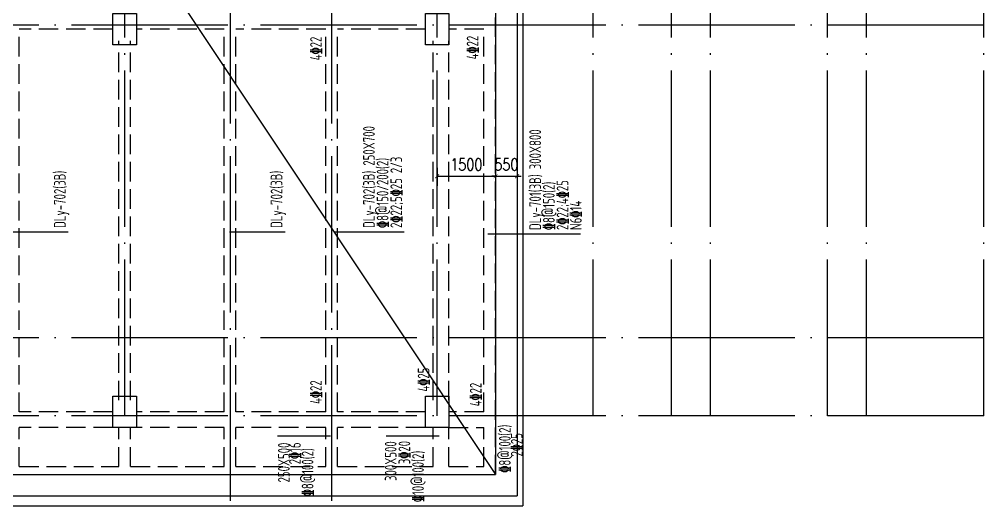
# Model space of a CAD drawing. Header units: millimetres. Extents: x 2998490 to 15040601, y 444546 to 7822218.
# Drawn here: x 14909272 to 14933972, y 7446471 to 7458921 of the extents above; entities that cross this region are included whole.
import ezdxf

# ---------------------------------------------------------------- set-up
doc = ezdxf.new("R2010")
doc.units = ezdxf.units.MM
doc.header["$LTSCALE"] = 2000
doc.linetypes.add('DASH', pattern=[0.35, 0.25, -0.1])
doc.linetypes.add('DOTE', pattern=[2.42, 2, -0.2, 0.02, -0.2])
for name, color, linetype in [('3-AXIS', 3, 'Continuous'), ('3-ban', 84, 'Continuous'), ('3-column-DOWN', 232, 'Continuous'), ('3-dote', 43, 'DOTE'), ('3-liang-rein-Y', 130, 'Continuous'), ('3-liang-R截面-Y', 70, 'Continuous'), ('3-liang-s-1', 44, 'Continuous'), ('3-liang-xu', 120, 'DASH')]:
    doc.layers.add(name, color=color, linetype=linetype)
doc.styles.add('DIM_FONT', font='SIMPLEX', dxfattribs={"width": 0.8, "bigfont": 'HZTXT'})
doc.styles.add('TSSD_Rein', font='Tssdeng.shx', dxfattribs={"width": 0.7, "bigfont": 'hztxt.shx'})
doc.dimstyles.new('DIMN100', dxfattribs={"dimtxt": 300, "dimasz": 100, "dimexe": 250, "dimexo": 300, "dimgap": 150, "dimtad": 1, "dimdec": 0, "dimzin": 0, "dimdsep": 46, "dimtxsty": 'DIM_FONT', "dimblk": 'ARCHTICK', "dimcen": 0.09, "dimclrt": 7, "dimazin": 2, "dimtfac": 1, "dimtdec": 0, "dimtix": 1, "dimtmove": 2, "dimatfit": 3, "dimldrblk": 'ARCHTICK', "dimfxl": 0, "dimtolj": 1, "dimtzin": 0, "dimarcsym": 0})

# ---------------------------------------------------------------- blocks, each defined once
blk = doc.blocks.new('_ArchTick')
at = {"color": 0, "linetype": 'ByBlock', "const_width": 0.15}
blk.add_lwpolyline([(-0.5, -0.5), (0.5, 0.5)], dxfattribs=at)
blk = doc.blocks.new('*D1602')
at = {"layer": '3-ban', "color": 0, "lineweight": -2}
for p, q in [((14919972, 7455121), (14919972, 7454654)), ((14921472, 7455121), (14921472, 7454654)), ((14919972, 7454904), (14921472, 7454904))]:
    blk.add_line(p, q, dxfattribs=at)
at = {"layer": 'Defpoints', "color": 0}
for p in [(14919972, 7455421), (14921472, 7455421), (14921472, 7454904)]:
    blk.add_point(p, dxfattribs=at)
at = {"layer": '3-ban', "color": 0, "lineweight": -2, "xscale": 100, "yscale": 100, "zscale": 100, "rotation": 180}
blk.add_blockref('_ArchTick', (14919972, 7454904), dxfattribs=at)
at = {"layer": '3-ban', "color": 0, "lineweight": -2, "xscale": 100, "yscale": 100, "zscale": 100}
blk.add_blockref('_ArchTick', (14921472, 7454904), dxfattribs=at)
at = {"layer": '3-ban', "color": 7, "insert": (14920722, 7455204), "char_height": 300, "attachment_point": 5, "style": 'DIM_FONT'}
blk.add_mtext('\\A1;1500', dxfattribs=at)
blk = doc.blocks.new('*D1603')
at = {"layer": '3-ban', "color": 0, "lineweight": -2}
for p, q in [((14922022, 7455381), (14922022, 7454654)), ((14921472, 7455121), (14921472, 7454654)), ((14921472, 7454904), (14921372, 7454904)), ((14921472, 7454904), (14922022, 7454904)), ((14922022, 7454904), (14922122, 7454904))]:
    blk.add_line(p, q, dxfattribs=at)
at = {"layer": 'Defpoints', "color": 0}
for p in [(14922022, 7455681), (14921472, 7455421), (14922022, 7454904)]:
    blk.add_point(p, dxfattribs=at)
at = {"layer": '3-ban', "color": 0, "lineweight": -2, "xscale": 100, "yscale": 100, "zscale": 100}
blk.add_blockref('_ArchTick', (14921472, 7454904), dxfattribs=at)
at = {"layer": '3-ban', "color": 0, "lineweight": -2, "xscale": 100, "yscale": 100, "zscale": 100, "rotation": 180}
blk.add_blockref('_ArchTick', (14922022, 7454904), dxfattribs=at)
at = {"layer": '3-ban', "color": 7, "insert": (14921747, 7455204), "char_height": 300, "attachment_point": 5, "style": 'DIM_FONT'}
blk.add_mtext('\\A1;550', dxfattribs=at)

msp = doc.modelspace()

# ---------------------------------------------------------------- linework, layer by layer
at = {"layer": '3-AXIS', "color": 15, "linetype": 'DOTE'}
for p, q in [((14911972.1, 7448770.8), (14911972.1, 7477425.6)), ((14919972.1, 7448770.8), (14919972.1, 7477425.6)), ((14923972.1, 7448770.8), (14923972.1, 7477425.6)), ((14925972.1, 7448770.8), (14925972.1, 7477425.6)), ((14926971.7, 7448770.8), (14926971.7, 7477425.7)), ((14929972.1, 7448770.8), (14929972.1, 7477425.6)), ((14930972.6, 7448770.8), (14930972.6, 7477425.7)), ((14933972.1, 7448770.8), (14933972.1, 7477425.6)), ((14933972.1, 7458770.8), (14854748.9, 7458770.8)), ((14933972.1, 7450770.8), (14854748.9, 7450770.8)), ((14933972.1, 7448770.8), (14854748.9, 7448770.8))]:
    msp.add_line(p, q, dxfattribs=at)
at = {"layer": '3-column-DOWN'}
for points in [[(14912272.2, 7458270.8), (14911672.2, 7458270.8), (14911672.2, 7459070.8), (14912272.2, 7459070.8)], [(14920272.2, 7458270.8), (14919672.2, 7458270.8), (14919672.2, 7459070.8), (14920272.2, 7459070.8)], [(14912272.2, 7448470.8), (14911672.2, 7448470.8), (14911672.2, 7449270.8), (14912272.2, 7449270.8)], [(14920272.2, 7448470.8), (14919672.2, 7448470.8), (14919672.2, 7449270.8), (14920272.2, 7449270.8)]]:
    msp.add_lwpolyline(points, close=True, dxfattribs=at)
at = {"layer": '3-dote'}
for p, q in [((14914672.1, 7474776), (14914672.1, 7446594.3)), ((14917272.1, 7474776), (14917272.1, 7446594.3))]:
    msp.add_line(p, q, dxfattribs=at)
at = {"layer": '3-liang-R截面-Y'}
for p, q in [((14910527.7, 7453476.3), (14909102.6, 7453476.3)), ((14916077.7, 7453476.3), (14914652.6, 7453476.3)), ((14919127.5, 7453476.3), (14917343.2, 7453476.3)), ((14923641.7, 7453422), (14921276.1, 7453422)), ((14917242.3, 7448248.8), (14915885, 7448248.8)), ((14920021.8, 7448248.8), (14918664.5, 7448248.8))]:
    msp.add_line(p, q, dxfattribs=at)
at = {"layer": '3-liang-s-1'}
for p, q in [((14922022.2, 7474820.8), (14922022.2, 7446720.8)), ((14921472.2, 7474270.8), (14921472.2, 7447270.8)), ((14922172.2, 7470950.8), (14922172.2, 7446470.8)), ((14912472.2, 7460770.8), (14921472.2, 7447270.8)), ((14857572.2, 7447270.8), (14921472.2, 7447270.8)), ((14857572.2, 7446720.8), (14922022.2, 7446720.8)), ((14857422.2, 7446470.8), (14922172.2, 7446470.8))]:
    msp.add_line(p, q, dxfattribs=at)
at = {"layer": '3-liang-xu'}
for p, q in [((14921472.1, 7447270.8), (14921472.1, 7474270.8)), ((14911672.2, 7458670.8), (14909272.2, 7458670.8)), ((14909272.2, 7448870.8), (14909272.2, 7458670.8)), ((14914522.2, 7458670.8), (14912272.2, 7458670.8)), ((14914522.2, 7448870.8), (14914522.2, 7458670.8)), ((14917122.2, 7458670.8), (14914822.2, 7458670.8)), ((14914822.2, 7448870.8), (14914822.2, 7458670.8)), ((14917122.2, 7448870.8), (14917122.2, 7458670.8)), ((14919672.2, 7458670.8), (14917422.2, 7458670.8)), ((14917422.2, 7448870.8), (14917422.2, 7458670.8)), ((14921172.1, 7458670.8), (14920272.2, 7458670.8)), ((14921172.1, 7448870.8), (14921172.1, 7458670.8)), ((14911822.2, 7449170.8), (14911822.2, 7458370.8)), ((14912122.2, 7449170.8), (14912122.2, 7458370.8)), ((14919872.2, 7449170.8), (14919872.2, 7458370.8)), ((14920272.2, 7449170.8), (14920272.2, 7458370.8)), ((14911672.2, 7448870.8), (14909272.2, 7448870.8)), ((14914522.2, 7448870.8), (14912272.2, 7448870.8)), ((14917122.2, 7448870.8), (14914822.2, 7448870.8)), ((14919672.2, 7448870.8), (14917422.2, 7448870.8)), ((14921172.1, 7448870.8), (14920272.2, 7448870.8)), ((14911672.2, 7448470.8), (14909272.2, 7448470.8)), ((14909272.2, 7447470.8), (14909272.2, 7448470.8)), ((14911822.2, 7447470.8), (14911822.2, 7448470.8)), ((14912122.2, 7447470.8), (14912122.2, 7448470.8)), ((14914522.2, 7448470.8), (14912272.2, 7448470.8)), ((14914522.2, 7447470.8), (14914522.2, 7448470.8)), ((14914822.2, 7447470.8), (14914822.2, 7448470.8)), ((14917122.2, 7448470.8), (14914822.2, 7448470.8)), ((14917122.2, 7447470.8), (14917122.2, 7448470.8)), ((14919672.2, 7448470.8), (14917422.2, 7448470.8)), ((14917422.2, 7447470.8), (14917422.2, 7448470.8)), ((14919872.2, 7447470.8), (14919872.2, 7448470.8)), ((14920272.2, 7448470.8), (14921172.1, 7448470.8)), ((14920272.2, 7447470.8), (14920272.2, 7448470.8)), ((14921172.1, 7447470.8), (14921172.1, 7448470.8)), ((14909272.2, 7447470.8), (14911822.2, 7447470.8)), ((14912122.2, 7447470.8), (14914522.2, 7447470.8)), ((14914822.2, 7447470.8), (14917122.2, 7447470.8)), ((14917422.2, 7447470.8), (14919872.2, 7447470.8)), ((14920272.2, 7447470.8), (14921172.1, 7447470.8)), ((14857422.2, 7447270.8), (14921472.1, 7447270.8))]:
    msp.add_line(p, q, dxfattribs=at)

# ---------------------------------------------------------------- texts
at = {"layer": '3-liang-rein-Y', "style": 'TSSD_Rein', "width": 0.7}
for s, p in [('4%%13222', (14917020.3, 7457870.8)), ('4%%13222', (14921031.8, 7457895.2)), ('%%1328@150/200(2)', (14918727, 7453580.5)), ('2%%13222;5%%13225 2/3', (14919077, 7453580.5)), ('%%1328@150(2)', (14922984.9, 7453526.2)), ('2%%13222;4%%13225', (14923334.9, 7453526.2)), ('N6%%13214', (14923675.2, 7453526.2)), ('4%%13225', (14919777.1, 7449391.7)), ('4%%13222', (14917020.3, 7449075.5)), ('4%%13222', (14921111.8, 7449013.9)), ('%%1328@100(2)', (14921856.7, 7447315.6)), ('2%%13225', (14922162.3, 7447730.6)), ('2%%13216', (14916482.4, 7447528.8)), ('3%%13220', (14919284.3, 7447533.2)), ('%%1328@100(2)', (14916805.9, 7446714.9)), ('%%13210@100(2)', (14919634.3, 7446561.8))]:
    msp.add_text(s, height=300, rotation=90, dxfattribs=at).set_placement(p)
at = {"layer": '3-liang-R截面-Y', "style": 'TSSD_Rein', "width": 0.7}
for s, p in [('DLy-702(3B) 250X700', (14918377, 7453580.5)), ('DLy-701(3B) 300X800', (14922634.9, 7453526.2)), ('DLy-702(3B)', (14910460.3, 7453580.5)), ('DLy-702(3B)', (14916010.3, 7453580.5)), ('250X500', (14916198.7, 7447065)), ('300X500', (14918934.3, 7447103.7))]:
    msp.add_text(s, height=300, rotation=90, dxfattribs=at).set_placement(p)

# ---------------------------------------------------------------- dimensions: what is measured, and where the dimension line sits
at = {"layer": '3-ban'}
for base, p1, p2, picture, middle in [((14922022.2, 7454904.2), (14921472.1, 7455421.4), (14922022.2, 7455681.3), '*D1603', (14921747.2, 7455204.2)), ((14921472.1, 7454904.2), (14919972.1, 7455421.4), (14921472.1, 7455421.4), '*D1602', (14920722.1, 7455204.2))]:
    dim = msp.add_linear_dim(base=base, p1=p1, p2=p2, dimstyle='DIMN100', dxfattribs=at)
    dim.commit()
    dim.dimension.update_dxf_attribs({"geometry": picture, "text_midpoint": middle})

doc.saveas('drawing.dxf')
